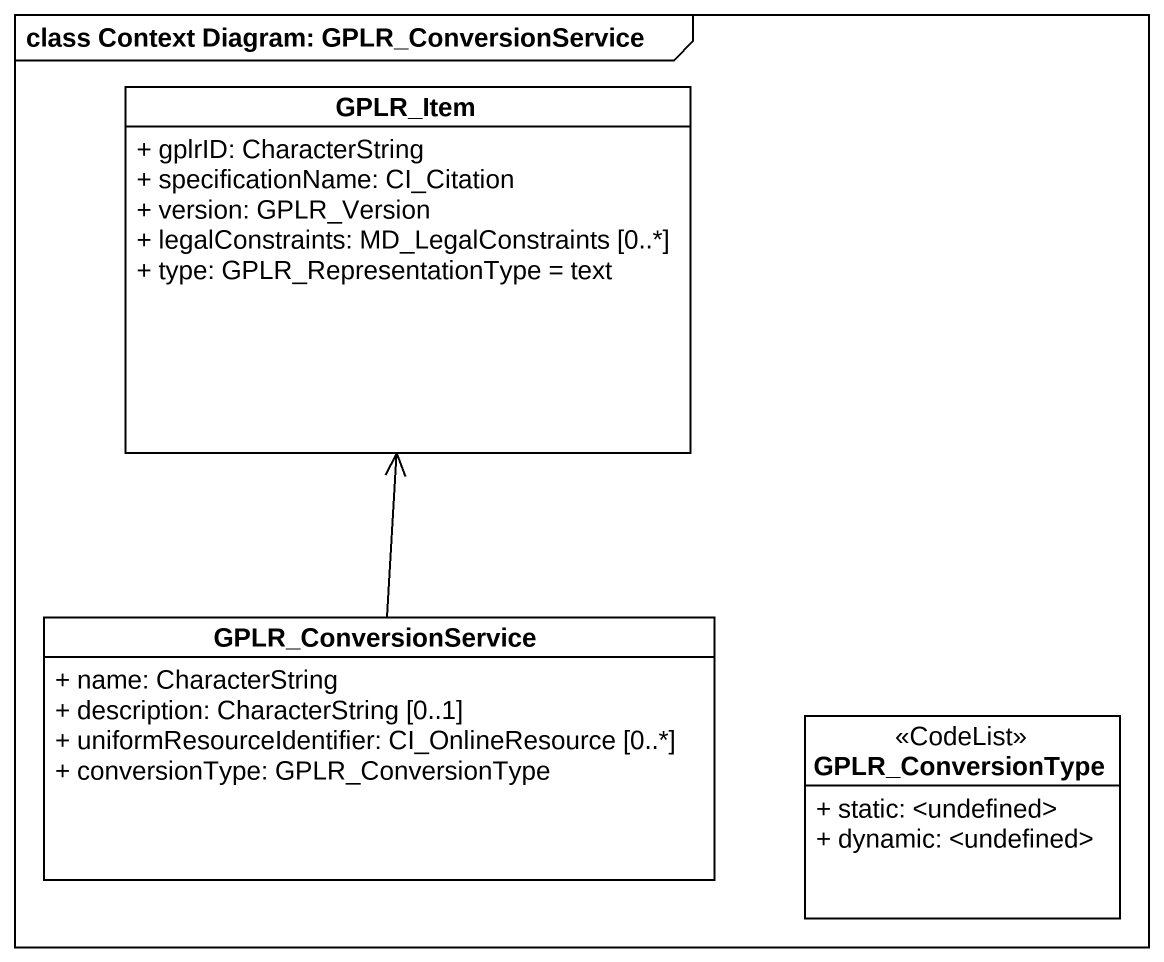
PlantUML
@startuml
mainframe class Context Diagram: GPLR_ConversionService
hide circle
hide empty members
skinparam classAttributeIconSize 0
class GPLR_Item #FFFFFF {
  + gplrID: CharacterString
  + specificationName: CI_Citation
  + version: GPLR_Version
  + legalConstraints: MD_LegalConstraints [0..*]
  + type: GPLR_RepresentationType = text
}
class GPLR_ConversionService #FFFFFF {
  + name: CharacterString
  + description: CharacterString [0..1]
  + uniformResourceIdentifier: CI_OnlineResource [0..*]
  + conversionType: GPLR_ConversionType
}
class GPLR_ConversionType <<CodeList>> #FFFFFF {
  + static: <undefined>
  + dynamic: <undefined>
}
GPLR_ConversionService -up-> GPLR_Item
@enduml
